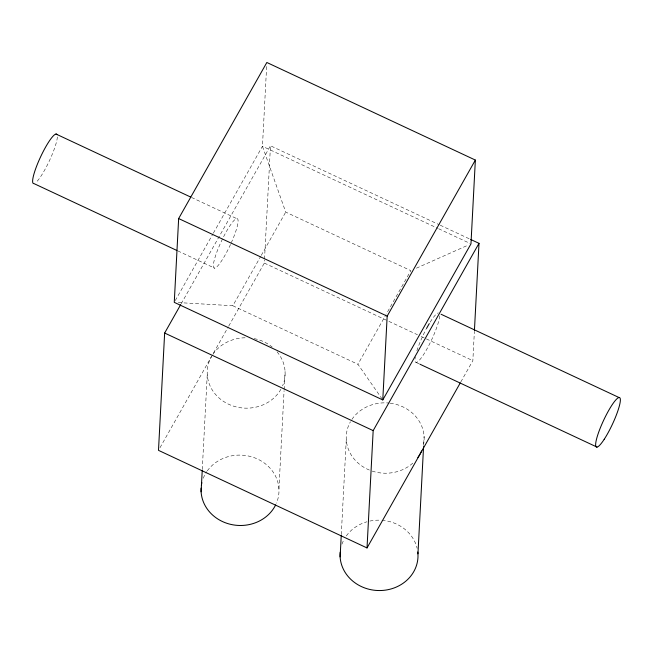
<?xml version="1.0" encoding="UTF-8"?>
<svg xmlns="http://www.w3.org/2000/svg" width="653" height="653" viewBox="0 0 653 653"><rect width="100%" height="100%" fill="white"/><g stroke="black" fill="none" stroke-linecap="round" stroke-linejoin="round"><path stroke-width="0.49" stroke-dasharray="3.27 2.45" d="M202.267 469.564L207.254 374.504M266.628 66.524L262.449 146.28L285.72 212.094L410.835 270.644L386.38 313.93M228.721 326.092L264.326 263.077L264.489 260.041M264.538 259.029L270.473 145.758L439.322 224.779M278.937 488.779L284.079 390.674M284.128 389.661L285.083 371.459M341.282 534.627L346.27 439.559M423.724 443.591L424.099 436.514M460.814 381.964L472.845 360.66L474.388 331.332M175.265 300.576L212.845 234.068M213.343 233.178L262.449 146.28L437.755 228.321M181.199 303.743L270.473 145.758M178.293 302.576L232.811 305.735L260.767 256.262M261.265 255.38L285.72 212.094M160.009 447.689L228.215 326.982M382.201 399.105L357.926 364.284L385.874 314.819M416.385 268.179L468.193 245.104M440.244 225.212L469.768 239.031M438.677 228.754L470.046 243.438M191.533 197.459L236.713 218.6M264.326 263.077L387.964 320.933M388.886 321.366L417.487 334.752M421.177 336.483L472.845 360.66M177.836 250.915L214.715 268.179M416.288 362.513L419.977 364.235M232.811 305.735L357.926 364.284M439.632 315.872A27.287 4.816 -64.9 0 1 425.462 351.543A27.287 4.816 -64.9 0 1 415.3 356.865M416.9 350.783A27.287 4.816 -64.9 0 1 426.05 329.381M430.188 322.133A27.287 4.816 -64.9 0 1 438.285 312.934M412.794 463.14A38.984 35.189 3 0 1 370.316 470.429M369.378 470.054A38.984 35.189 3 0 1 350.432 421.773M351.918 419.381A38.984 35.189 3 0 1 389.196 403.072M390.216 403.187A38.984 35.189 3 0 1 423.315 445.664M341.943 544.178A38.984 35.189 3 0 1 344.278 539.092M346.31 535.917A38.984 35.189 3 0 1 366.929 521.78M369.867 521.061A38.984 35.189 3 0 1 381.009 520.221M382.029 520.294A38.984 35.189 3 0 1 417.145 548.349M277.052 351.812A38.984 35.189 3 0 1 282.569 385.899M280.921 389.245A38.984 35.189 3 0 1 228.534 404.191A38.984 35.189 3 0 1 211.417 356.718M212.902 354.326A38.984 35.189 3 0 1 246.091 337.781M254.213 338.621A38.984 35.189 3 0 1 272.203 347.037M207.295 470.862A38.984 35.189 3 0 1 257.657 459.083A38.984 35.189 3 0 1 276.423 503.21M203.263 478.241A38.984 35.189 3 0 1 206.756 471.637M230.517 244.475A27.287 4.816 -64.9 0 1 213.417 264.628A27.287 4.816 -64.9 0 1 232.68 221.987A27.287 4.816 -64.9 0 1 231.358 242.63M57.342 136.967A27.287 4.816 -64.9 0 1 49.155 161.291A27.287 4.816 -64.9 0 1 35.833 182.562"/><path stroke-width="0.98" d="M180.701 304.633L164.646 333.038L158.499 450.35L367.019 547.94L460.308 382.854M178.653 218.551L174.261 302.347L382.78 399.93L470.968 243.871L475.36 160.067L266.84 62.484L178.653 218.551L387.172 316.134L382.78 399.93M201.1 491.815L202.218 470.576M340.115 556.878L341.233 535.64M367.019 547.94L373.173 430.621L479 243.349L470.691 239.455M417.953 553.834L423.568 446.628M474.437 330.32L479 243.349M387.172 316.134L475.36 160.067M55.995 134.028L190.611 197.026M441.053 314.232L619.003 397.514M176.914 250.491L33.997 183.607A27.287 4.816 -64.9 0 1 40.837 156.336A27.287 4.816 -64.9 0 1 57.08 134.673M419.977 364.235L597.005 447.085M164.646 333.038L373.173 430.621M426.515 328.508A27.287 4.816 -64.9 0 1 429.274 323.627M421.585 450.954A38.984 35.189 3 0 1 417.904 457.467M417.789 552.005A38.984 35.189 3 0 1 379.597 590.549A38.984 35.189 3 0 1 340.172 552.275M275.648 504.916A38.984 35.189 3 0 1 230.982 524.441A38.984 35.189 3 0 1 201.1 488.142M201.377 485.375A38.984 35.189 3 0 1 201.883 482.665M604.213 439.289A27.287 4.816 -64.9 0 0 620.089 398.159A27.287 4.816 -64.9 0 0 599.707 429.454A27.287 4.816 -64.9 0 0 604.213 439.289"/></g></svg>
